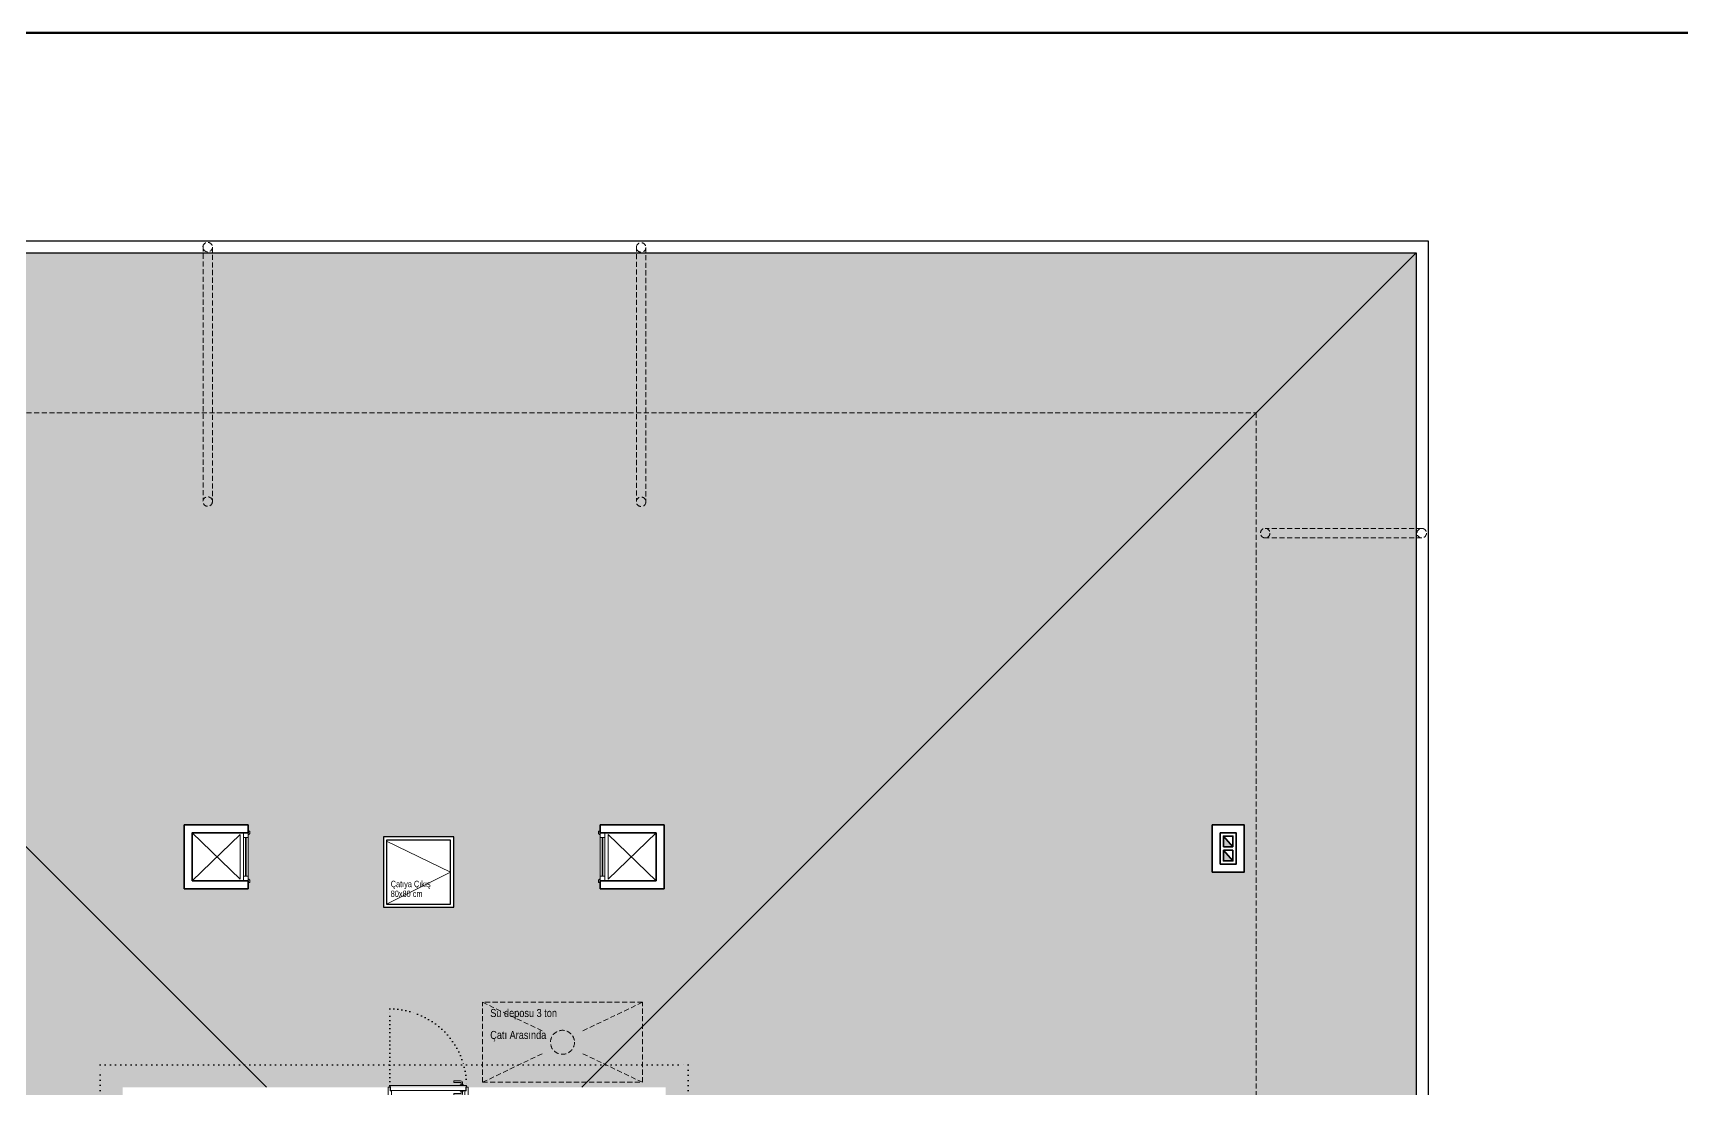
# Model space of a CAD drawing. Header units: millimetres. Extents: x 1852829 to 1882754, y -270850 to -231658.
# Drawn here: x 1869274 to 1871334, y -247665 to -246346 of the extents above; entities that cross this region are included whole.
import ezdxf

# ---------------------------------------------------------------- set-up
doc = ezdxf.new("R2010")
doc.units = ezdxf.units.MM
for name, pattern in [('DOT', [0.25, 0, -0.25]), ('izdüşüm arka', [3.175, 0, -3.175]), ('izdüşüm ön', [9.525, 6.35, -3.175])]:
    doc.linetypes.add(name, pattern=pattern)
for name, color, linetype, lineweight in [('a_doğrama', 251, 'Continuous', 20), ('a_duvar', 251, 'Continuous', 35), ('a_görünüş', 32, 'Continuous', 25), ('a_görünüş_ince', 8, 'Continuous', 20), ('a_hatch_misc', 251, 'Continuous', 15), ('a_izdüşüm_arka', 251, 'izdüşüm arka', 30), ('a_izdüşüm_ön', 6, 'izdüşüm ön', 9), ('a_not_mahal', 253, 'Continuous', 5), ('a_not_misc', 144, 'Continuous', 5), ('a_not_text', 7, 'Continuous', 13), ('a_çerçeve_line', 7, 'Continuous', 50)]:
    doc.layers.add(name, color=color, linetype=linetype, lineweight=lineweight)
doc.styles.get("Standard").update_dxf_attribs({"font": 'ARIALN.TTF'})

# ---------------------------------------------------------------- blocks, each defined once
blk = doc.blocks.new('M1')
at = {"layer": 'a_doğrama', "linetype": 'Continuous'}
for p, q in [((-24, 6), (-30, 6)), ((-30, 0), (-30, 6)), ((-24, 0), (-30, 0)), ((-24, 0), (-24, 6)), ((30, 6), (24, 6)), ((24, 6), (24, 0)), ((30, 0), (30, 6)), ((30, 0), (24, 0))]:
    blk.add_line(p, q, dxfattribs=at)
at = {"layer": 'a_doğrama'}
for p, q in [((24, 3.5), (-24, 3.5)), ((24, 2.5), (-24, 2.5))]:
    blk.add_line(p, q, dxfattribs=at)
for points in [[(-28, -1), (-28, 0), (-32, 0), (-32, -2), (-29, -2)], [(28, -1), (28, 0), (32, 0), (32, -2), (29, -2)]]:
    blk.add_lwpolyline(points, close=True, dxfattribs=at)
at = {"layer": 'a_görünüş_ince'}
for p, q in [((24, 6), (-24, 6)), ((-24, 0), (24, 0))]:
    blk.add_line(p, q, dxfattribs=at)
blk = doc.blocks.new('baca_şönt')
at = {"layer": 'a_duvar'}
h = blk.add_hatch(color=256, dxfattribs=at)
h.dxf.hatch_style = 1
h.paths.add_polyline_path([(21.5, -5), (21.5, -17), (35, -17)])
h.paths.add_polyline_path([(4, -5), (4, -17), (17.5, -17)])
for p, q in [((4, -5), (17.5, -17)), ((17.5, -5), (17.5, -17)), ((21.5, -5), (21.5, -17)), ((21.5, -5), (35, -17))]:
    blk.add_line(p, q, dxfattribs=at)
blk.add_lwpolyline([(0, -21), (39, -21), (39, -1), (0, -1)], close=True, dxfattribs=at)
for points in [[(17.5, -5), (4, -5), (4, -17), (17.5, -17)], [(21.5, -17), (35, -17), (35, -5), (21.5, -5)]]:
    blk.add_lwpolyline(points, dxfattribs=at)
blk = doc.blocks.new('K1')
at = {"layer": 'a_doğrama', "color": 251}
for points in [[(-17.5, -2.5), (-22, -2.5), (-22, 0), (2, 0), (2, -4), (-17.5, -4), (-17.5, -2.5)], [(-27.5, -93.1), (-25, -93.1)], [(-17.5, -97.5), (-22, -97.5), (-22, -100), (2, -100), (2, -96), (-17.5, -96), (-17.5, -97.5)], [(-14.5, -93.1), (-17, -93.1)]]:
    blk.add_lwpolyline(points, dxfattribs=at)
blk.add_lwpolyline([(-18, -14), (-18, -4), (-18, -3), (-22.5, -3), (-22.5, -2.5), (-22.5, -2), (-24, -2), (-24, -2.5), (-24, -12.5), (-24, -88), (-24, -97.5), (-24, -98), (-22.5, -98), (-22.5, -97.5), (-22.5, -97), (-18, -97), (-18, -96), (-18, -86.5)], close=True, dxfattribs=at)
for points in [[(-25, -91.1), (-27.5, -91.1, -0.414214), (-28, -90.6), (-28, -82.1), (-30, -82.1), (-30, -90.6)], [(-17, -91.1), (-14.5, -91.1, 0.414214), (-14, -90.6), (-14, -82.1), (-12, -82.1), (-12, -90.6)], [(-24, -94.1), (-24.5, -94.1, -0.414214), (-25, -93.6), (-25, -90.6, -0.414214), (-24.5, -90.1), (-24, -90.1)], [(-18, -94.1), (-17.5, -94.1, 0.414214), (-17, -93.6), (-17, -90.6, 0.414214), (-17.5, -90.1), (-18, -90.1)]]:
    blk.add_lwpolyline(points, format="xyb", dxfattribs=at)
for centre, start, end in [((-27.5, -90.6), 180, 270), ((-14.5, -90.6), 270, 0)]:
    blk.add_arc(centre, 2.5, start, end, dxfattribs=at)
at = {"layer": 'a_görünüş_ince', "color": 251}
blk.add_line((2, -6), (2, -94), dxfattribs=at)
at = {"layer": 'a_izdüşüm_arka', "color": 251, "linetype": 'DOT', "ltscale": 20}
blk.add_line((-24, -2), (-120, -2), dxfattribs=at)
blk.add_arc((-24, -2), 96, 180, 270, dxfattribs=at)

msp = doc.modelspace()

# ---------------------------------------------------------------- hatches: boundary and pattern name
at = {"layer": 'a_hatch_misc', "ltscale": 10}
h = msp.add_hatch(dxfattribs=at)
h.set_pattern_fill('AR-RSHKE', color=256, scale=0.15, angle=180)
h.set_pattern_definition([(180, (-86834.217, -3440.02), (-97.155, -45.72), [22.86, -19.05, 26.67, -11.43, 34.29, -15.24]), (180, (-86857.077, -3441.923), (-97.155, -45.72), [19.05, -72.39, 15.24, -22.86]), (180, (-86902.797, -3437.16), (-97.155, -45.72), [11.43, -118.11]), (270, (-86834.217, -3440.018), (32.385, -45.72), [43.815, -139.065]), (270, (-86857.077, -3440.018), (32.385, -45.72), [42.8625, -140.0175]), (270, (-86876.127, -3440.018), (32.385, -45.72), [40.005, -142.875]), (270, (-86902.797, -3437.16), (32.385, -45.72), [43.815, -139.065]), (270, (-86914.227, -3437.16), (32.385, -45.72), [43.815, -139.065]), (270, (-86948.517, -3440.018), (32.385, -45.72), [41.91, -140.97])])
h.paths.add_polyline_path([(1869542.7, -247336.3), (1869542.7, -247416.3), (1869462.7, -247416.3), (1869462.7, -247336.3)], flags=16)
h.paths.add_polyline_path([(1869982.7, -247336.3), (1870062.7, -247336.3), (1870062.7, -247416.3), (1869982.7, -247416.3)], flags=16)
h.paths.add_polyline_path([(1869711.7, -247439.4), (1869711.7, -247351.4), (1869799.7, -247351.4), (1869799.7, -247439.4)], flags=16)
h.paths.add_polyline_path([(1871002.7, -246621.3), (1868522.7, -246621.3), (1869565.7, -247664.3), (1869959.7, -247664.3)])
h = msp.add_hatch(dxfattribs=at)
h.set_pattern_fill('AR-RSHKE', color=256, scale=0.15, angle=270)
h.set_pattern_definition([(270, (-86834.217, -3440.02), (45.72, -97.155), [22.86, -19.05, 26.67, -11.43, 34.29, -15.24]), (270, (-86832.312, -3462.88), (45.72, -97.155), [19.05, -72.39, 15.24, -22.86]), (270, (-86837.075, -3508.6), (45.72, -97.155), [11.43, -118.11]), (0, (-86834.217, -3440.018), (45.72, 32.385), [43.815, -139.065]), (0, (-86834.217, -3462.878), (45.72, 32.385), [42.8625, -140.0175]), (0, (-86834.217, -3481.928), (45.72, 32.385), [40.005, -142.875]), (0, (-86837.075, -3508.598), (45.72, 32.385), [43.815, -139.065]), (0, (-86837.075, -3520.028), (45.72, 32.385), [43.815, -139.065]), (0, (-86834.217, -3554.318), (45.72, 32.385), [41.91, -140.97])])
h.paths.add_polyline_path([(1869387.7, -247893.8), (1869317.7, -247893.8), (1869317.7, -247768.8), (1869385.7, -247768.3), (1869385.7, -247664.3), (1869565.7, -247664.3), (1868522.7, -246621.3), (1868522.7, -249041.3), (1869385.7, -248178.3)])
h.paths.add_polyline_path([(1869133.7, -247872.8), (1869133.7, -247828.8), (1869114.7, -247828.8), (1869114.7, -247789.8), (1869172.7, -247789.8), (1869172.7, -247828.8), (1869172.7, -247872.8)], flags=16)
h.paths.add_polyline_path([(1868776.7, -248331.3), (1868776.7, -248370.3), (1868737.7, -248370.3), (1868737.7, -248331.3)], flags=16)
h.paths.add_polyline_path([(1868777.7, -247395.3), (1868737.7, -247395.3), (1868737.7, -247336.3), (1868777.7, -247336.3)], flags=16)
h = msp.add_hatch(dxfattribs=at)
h.set_pattern_fill('AR-RSHKE', color=256, scale=0.15, angle=90)
h.set_pattern_definition([(90, (-86834.217, -3440.02), (-45.72, 97.155), [22.86, -19.05, 26.67, -11.43, 34.29, -15.24]), (90, (-86836.122, -3417.16), (-45.72, 97.155), [19.05, -72.39, 15.24, -22.86]), (90, (-86831.36, -3371.44), (-45.72, 97.155), [11.43, -118.11]), (180, (-86834.217, -3440.018), (-45.72, -32.385), [43.815, -139.065]), (180, (-86834.217, -3417.158), (-45.72, -32.385), [42.8625, -140.0175]), (180, (-86834.217, -3398.108), (-45.72, -32.385), [40.005, -142.875]), (180, (-86831.36, -3371.438), (-45.72, -32.385), [43.815, -139.065]), (180, (-86831.36, -3360.008), (-45.72, -32.385), [43.815, -139.065]), (180, (-86834.217, -3325.718), (-45.72, -32.385), [41.91, -140.97])])
h.paths.add_polyline_path([(1871002.7, -246621.3), (1869959.7, -247664.3), (1870064.7, -247664.3), (1870064.7, -247768.8), (1870132.7, -247768.8), (1870132.7, -247893.8), (1870062.7, -247893.8), (1870064.7, -248103.3), (1871002.7, -249041.3)])
h.paths.add_polyline_path([(1870747.7, -247395.3), (1870747.7, -247336.3), (1870787.7, -247336.3), (1870787.7, -247395.3)], flags=16)
h.paths.add_polyline_path([(1870360.7, -247789.8), (1870360.7, -247828.8), (1870341.7, -247828.8), (1870341.7, -247872.8), (1870302.7, -247872.8), (1870302.7, -247828.8), (1870302.7, -247789.8)], flags=16)
h.paths.add_polyline_path([(1870748.7, -248331.3), (1870787.7, -248331.3), (1870787.7, -248370.3), (1870748.7, -248370.3)], flags=16)

# ---------------------------------------------------------------- linework, layer by layer
at = {"layer": 'a_duvar'}
for p, q in [((1869462.7, -247416.3), (1869462.7, -247336.3)), ((1870052.7, -247346.3), (1870052.7, -247406.3)), ((1870062.7, -247336.3), (1870062.7, -247416.3)), ((1869542.7, -247406.3), (1869472.7, -247406.3)), ((1870052.7, -247406.3), (1869982.7, -247406.3)), ((1869542.7, -247416.3), (1869462.7, -247416.3)), ((1870062.7, -247416.3), (1869982.7, -247416.3))]:
    msp.add_line(p, q, dxfattribs=at)
for points in [[(1869462.7, -247336.3), (1869542.7, -247336.3), (1869542.7, -247346.3)], [(1869472.7, -247406.3), (1869472.7, -247346.3), (1869542.7, -247346.3)], [(1870062.7, -247336.3), (1869982.7, -247336.3)], [(1869982.7, -247346.3), (1869982.7, -247336.3)], [(1870052.7, -247346.3), (1869982.7, -247346.3)], [(1869542.7, -247406.3), (1869542.7, -247416.3)], [(1869982.7, -247406.3), (1869982.7, -247416.3)]]:
    msp.add_lwpolyline(points, dxfattribs=at)
msp.add_lwpolyline([(1870747.7, -247336.3), (1870787.7, -247336.3), (1870787.7, -247395.3), (1870747.7, -247395.3)], close=True, dxfattribs=at)
at = {"layer": 'a_görünüş', "color": 251}
for p, q in [((1868522.7, -246621.3), (1869565.7, -247664.3)), ((1871002.7, -246621.3), (1869959.7, -247664.3))]:
    msp.add_line(p, q, dxfattribs=at)
for points in [[(1868507.7, -246606.3), (1871017.7, -246606.3), (1871017.7, -249056.3), (1868507.7, -249056.3)], [(1868522.7, -246621.3), (1871002.7, -246621.3), (1871002.7, -249041.3), (1868522.7, -249041.3)], [(1869711.7, -247439.4), (1869799.7, -247439.4), (1869799.7, -247351.4), (1869711.7, -247351.4)], [(1869715.7, -247435.4), (1869795.7, -247435.4), (1869795.7, -247355.4), (1869715.7, -247355.4)]]:
    msp.add_lwpolyline(points, close=True, dxfattribs=at)
at = {"layer": 'a_görünüş_ince'}
for points in [[(1869532.7, -247348.3), (1869532.7, -247404.3)], [(1869992.7, -247348.3), (1869992.7, -247404.3)]]:
    msp.add_lwpolyline(points, dxfattribs=at)
at = {"layer": 'a_izdüşüm_arka', "ltscale": 2}
msp.add_lwpolyline([(1869357.7, -247636.3), (1870092.7, -247636.3), (1870092.7, -248371.3), (1869357.7, -248371.3)], close=True, dxfattribs=at)
at = {"layer": 'a_izdüşüm_ön', "color": 251, "lineweight": 20}
for p, q in [((1870035.6, -247558.1), (1869835.6, -247558.1)), ((1869835.6, -247658.1), (1869835.6, -247558.1)), ((1869835.6, -247558.1), (1869912.6, -247594.9)), ((1870035.6, -247558.1), (1869958.6, -247594.9)), ((1870035.6, -247658.1), (1870035.6, -247558.1)), ((1869835.6, -247658.1), (1869912.6, -247621.2)), ((1870035.6, -247658.1), (1869958.6, -247621.2)), ((1869835.6, -247658.1), (1870035.6, -247658.1))]:
    msp.add_line(p, q, dxfattribs=at)
at = {"layer": 'a_izdüşüm_ön', "color": 251}
for points in [[(1869486.3, -246613.1), (1869486.3, -246931.1)], [(1869498, -246614.2), (1869498, -246932.2)], [(1870028.1, -246613.5), (1870028.1, -246931.4)], [(1870039.8, -246614.6), (1870039.8, -246932.5)], [(1871009.6, -246965.8), (1870814, -246965.8)], [(1871009.6, -246977.6), (1870814, -246977.6)]]:
    msp.add_lwpolyline(points, dxfattribs=at)
msp.add_lwpolyline([(1868722.7, -246821.3), (1870802.7, -246821.3), (1870802.7, -248841.3), (1868722.7, -248841.3)], close=True, dxfattribs=at)
for centre in [(1869492.1, -246614.2), (1870033.9, -246614.6), (1869492.1, -246932.2), (1870033.9, -246932.5), (1870814, -246971.7), (1871009.6, -246971.7)]:
    msp.add_circle(centre, 5.92, dxfattribs=at)
at = {"layer": 'a_izdüşüm_ön', "color": 251, "lineweight": 20}
msp.add_circle((1869935.6, -247608.1), 15, dxfattribs=at)
at = {"layer": 'a_not_misc'}
for points in [[(1869532.7, -247404.3), (1869472.7, -247346.3)], [(1870052.7, -247346.3), (1869992.7, -247404.3)], [(1869532.7, -247348.3), (1869472.7, -247406.3)], [(1869715.7, -247356.5), (1869795.7, -247395.4), (1869715.7, -247435.4)], [(1869992.7, -247348.3), (1870052.7, -247406.3)]]:
    msp.add_lwpolyline(points, dxfattribs=at)
at = {"layer": 'a_çerçeve_line'}
msp.add_lwpolyline([(1872123.9, -249346.5), (1872123.9, -246346.5), (1853005.4, -246346.5), (1853005.4, -249346.5)], close=True, dxfattribs=at)

# ---------------------------------------------------------------- block references
at = {"layer": 'a_doğrama', "xscale": -1, "rotation": 90}
msp.add_blockref('M1', (1869542.7, -247376.3), dxfattribs=at)
at = {"layer": 'a_doğrama', "rotation": 270}
msp.add_blockref('M1', (1869982.7, -247376.3), dxfattribs=at)
at = {"layer": 'a_duvar', "xscale": -1, "rotation": 270.0000000000001}
msp.add_blockref('baca_şönt', (1870778.7, -247385.3), dxfattribs=at)
at = {"layer": 'a_izdüşüm_arka', "ltscale": 5, "xscale": -1, "rotation": 90.00079631210929}
msp.add_blockref('K1', (1869717.7, -247686.3), dxfattribs=at)

# ---------------------------------------------------------------- texts
at = {"layer": 'a_not_mahal'}
for s, p in [('Su deposu 3 ton', (1869845.3, -247576.5)), ('Çatı Arasında', (1869845.3, -247603.9))]:
    msp.add_text(s, height=10, dxfattribs=at).set_placement(p)
at = {"layer": 'a_not_text'}
for s, p in [('Çatıya Çıkış', (1869720.9, -247414.2)), ('80x80 cm', (1869720.9, -247426.5))]:
    msp.add_text(s, height=8, dxfattribs=at).set_placement(p)

doc.saveas('drawing.dxf')
